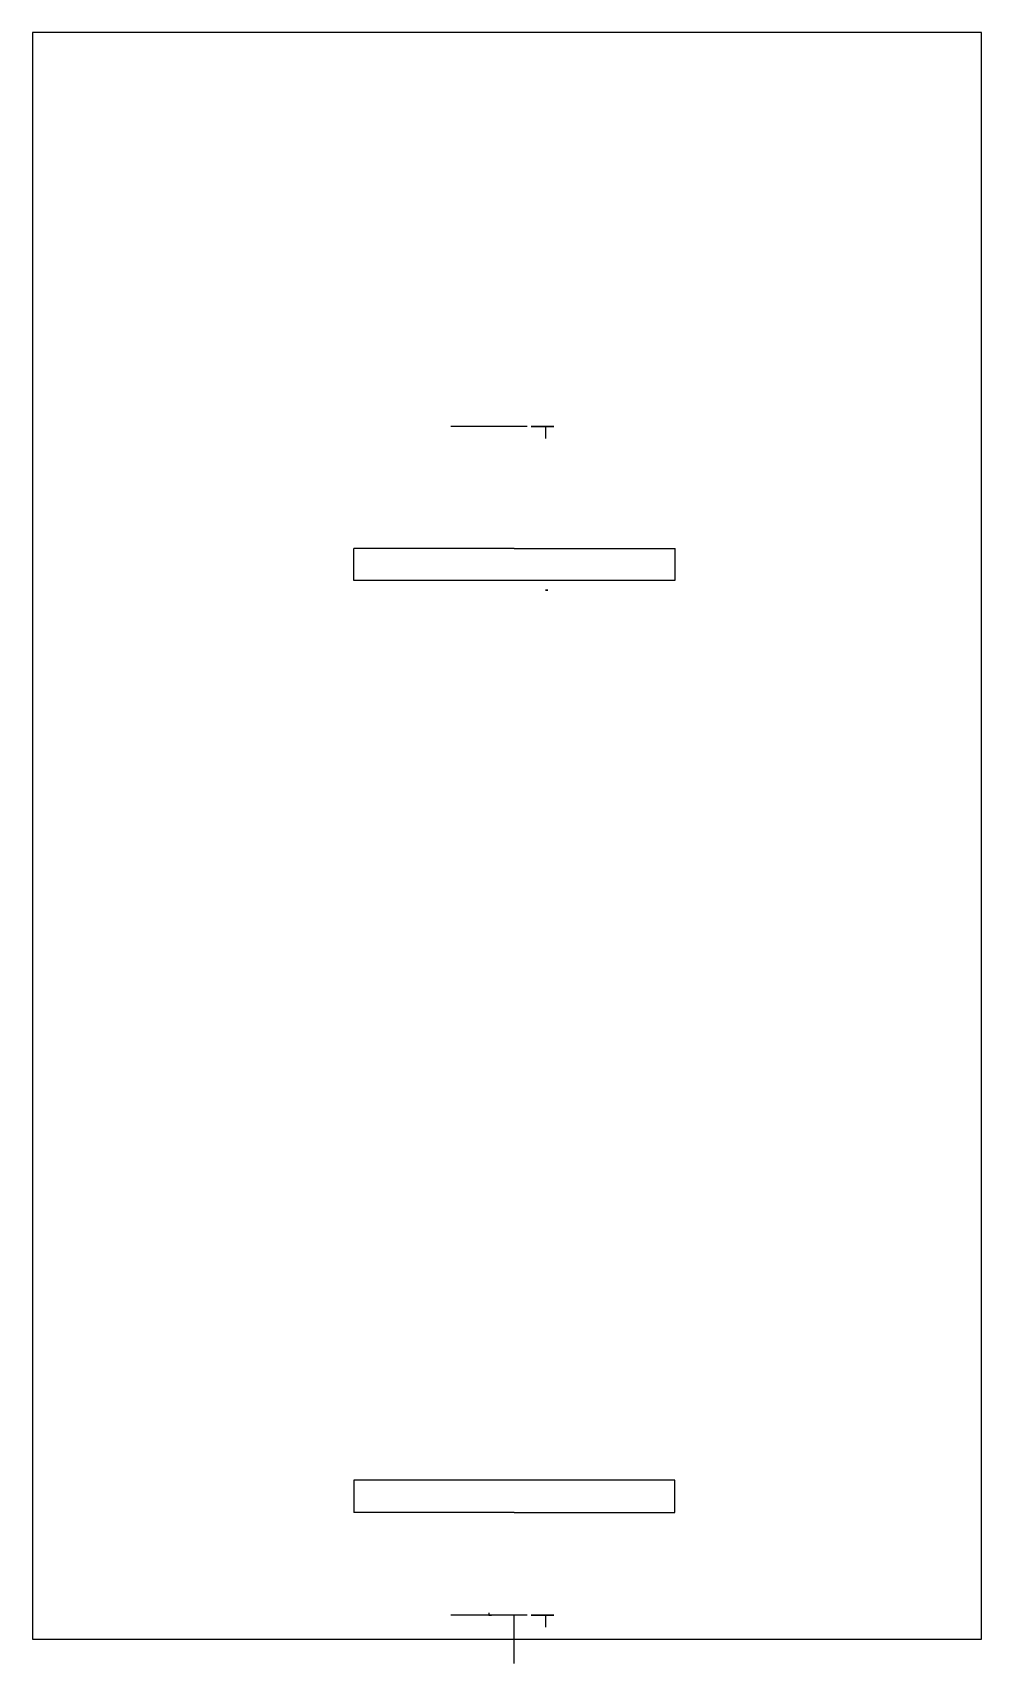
# Model space of a CAD drawing. Header units: millimetres. Extents: x 65 to 253, y -67 to 35.
# Drawn here: x 65.4 to 124.5, y -66.8 to 34.7 of the extents above; entities outside this region: 3.
import ezdxf

# ---------------------------------------------------------------- set-up
doc = ezdxf.new("R2010")
doc.units = ezdxf.units.MM
doc.layers.add('SIZELINE', color=7, linetype='Continuous', lineweight=50)
pattern_1 = [(45, (44.18594433149741, 17.20353910722626), (-0.02694076836320746, 0.02694076836320746), []), (135, (44.18594433149741, 17.20353910722626), (-0.02694076836320746, -0.02694076836320745), [])]
pattern_2 = [(114, (-74.1472561110698, -87.86122141779347), (-0.0348060819361831, -0.01549666610118799), []), (204, (-74.1472561110698, -87.86122141779347), (0.01549666610118798, -0.0348060819361831), [])]

msp = doc.modelspace()

# ---------------------------------------------------------------- hatches: boundary and pattern name
at = {"layer": 'SIZELINE', "lineweight": 25, "extrusion": (0, -1, 6.123233995736766e-17)}
h = msp.add_hatch(dxfattribs=at)
h.set_pattern_fill('ANSI37', scale=0.012)
h.set_pattern_definition(pattern_1)
h.paths.add_polyline_path([(97.51255271135045, 61.07575969687493), (97.36255271135059, 61.07575969687489), (97.36255271135059, 61.03825969687492), (97.36255271135059, 60.13825969687493), (97.36255271135059, 60.10075969687492), (97.51255271135045, 60.10075969687492)])
at = {"layer": 'SIZELINE', "lineweight": 25, "transparency": 33554687, "extrusion": (0, -1, 6.123233995736766e-17)}
h = msp.add_hatch(dxfattribs=at)
h.set_pattern_fill('ANSI37', scale=0.012, angle=68.99999999999999)
h.set_pattern_definition(pattern_2)
h.paths.add_polyline_path([(97.51255271135045, 61.07575969687493), (97.36255271135059, 61.07575969687489), (97.36255271135059, 61.03825969687492), (97.36255271135059, 60.13825969687493), (97.36255271135059, 60.10075969687492), (97.51255271135045, 60.10075969687492)])
at = {"layer": 'SIZELINE', "lineweight": 25, "extrusion": (0, -1, 6.123233995736766e-17)}
h = msp.add_hatch(dxfattribs=at)
h.set_pattern_fill('ANSI37', scale=0.012)
h.set_pattern_definition(pattern_1)
h.paths.add_polyline_path([(97.51255271135045, 61.07575969687493), (97.36255271135059, 61.07575969687489), (97.36255271135059, 61.03825969687492), (97.36255271135059, 60.13825969687493), (97.36255271135059, 60.10075969687492), (97.51255271135045, 60.10075969687492)])
at = {"layer": 'SIZELINE', "lineweight": 25, "transparency": 33554687, "extrusion": (0, -1, 6.123233995736766e-17)}
h = msp.add_hatch(dxfattribs=at)
h.set_pattern_fill('ANSI37', scale=0.012, angle=68.99999999999999)
h.set_pattern_definition(pattern_2)
h.paths.add_polyline_path([(97.51255271135045, 61.07575969687493), (97.36255271135059, 61.07575969687489), (97.36255271135059, 61.03825969687492), (97.36255271135059, 60.13825969687493), (97.36255271135059, 60.10075969687492), (97.51255271135045, 60.10075969687492)])

# ---------------------------------------------------------------- linework, layer by layer
for p, q in [((115.4147245432002, 34.71230815169412, -25), (65.41472454320018, 34.71230815169412, -25)), ((65.41472454320018, 34.71230815169412, -25), (65.41472454320018, -65.28769184830588, -25)), ((124.5084584450625, 34.71230815169417, -25), (115.4147245432002, 34.71230815169417, -25)), ((124.5084584450626, -65.28769184830588, -25), (124.5084584450625, 34.71230815169417, -25)), ((95.41472454320018, 2.596377461390574, -25), (85.41472454320018, 2.596377461390574, -25)), ((85.41472454320018, 2.596377461390574, -25), (85.444283468977, 2.596377461390574, 12.66245966737372)), ((85.41472454320018, 0.5963774613905741, -25), (85.41472454320018, 2.596377461390574, -25)), ((95.41472454320018, 2.596377461390574, 10), (95.41472454320018, 2.596377461390574, -25)), ((95.41472454320018, 2.596377461390574, -25), (105.4147245432002, 2.596377461390574, -25)), ((95.41472454320018, 2.596377461390574, 8.728422944874797), (105.4147245432002, 2.596377461390574, 8.728422944874794)), ((105.4147245432002, 2.596377461390574, -25), (105.4315286705163, 2.596377461390574, 11.41762761147137)), ((105.4147245432002, 2.596377461390574, -25), (105.4147245432002, 0.5963774613905741, -25)), ((105.4147245432002, 2.596377461390574, 8.728422944874794), (105.4147245432002, 0.5963774613905741, 8.728422944874794)), ((105.4147245432002, 0.5963774613905741, -25), (85.41472454320018, 0.5963774613905741, -25)), ((105.4147245432002, -55.40362253860943, -25), (85.41472454320018, -55.40362253860943, -25)), ((85.41472454320018, -55.40362253860943, -25), (85.41472454320018, -57.40362253860943, -25)), ((105.4147245432002, -57.40362253860943, -25), (105.4147245432002, -55.40362253860943, -25)), ((95.41472454320018, -57.40362253860943, -25), (85.41472454320018, -57.40362253860943, -25)), ((95.41472454320018, -57.40362253860943, -25), (105.4147245432002, -57.40362253860943, -25)), ((95.41472454320018, -66.80460096265783, 48.22842294487481), (95.41472454320018, -63.80460096265783, 48.22842294487481)), ((65.41472454320018, -65.28769184830588, -25), (115.4147245432002, -65.28769184830588, -25)), ((115.4147245432002, -65.28769184830588, -25), (124.5084584450626, -65.28769184830588, -25))]:
    msp.add_line(p, q)
at = {"extrusion": (0, -1, 6.123233995736765e-17)}
for p, q in [((96.21880271135063, 10.19539903734217, 50.98825969687493), (91.45630271135059, 10.19539903734217, 50.98825969687493)), ((96.21880271135063, 10.19539903734217, 50.98825969687493), (96.21880271135063, 10.19539903734217, 49.48825969687493)), ((97.36255271135059, 10.19539903734217, 60.13825969687493), (97.36255271135059, 9.44539903734217, 60.13825969687493)), ((96.21880271135063, -63.80460096265783, 50.98825969687493), (91.45630271135059, -63.80460096265783, 50.98825969687493)), ((93.8375527113505, -63.80460096265783, 48.82842294487481), (93.98755271135059, -63.80460096265783, 48.82842294487481)), ((93.98755271135059, -63.80460096265783, 48.22842294487481), (93.8375527113505, -63.80460096265783, 48.22842294487481)), ((93.98755271135059, -63.80460096265783, 48.82842294487481), (93.98755271135059, -63.80460096265783, 48.22842294487481)), ((96.21880271135063, -63.80460096265783, 50.98825969687493), (96.21880271135063, -63.80460096265783, 49.48825969687493)), ((97.36255271135059, -63.80460096265783, 60.13825969687493), (97.36255271135059, -64.55460096265783, 60.13825969687493))]:
    msp.add_line(p, q, dxfattribs=at)
at = {"extrusion": (1, 0, 0)}
msp.add_line((93.8375527113505, -63.65462433303223, 48.22577519747425), (93.8375527113505, -63.80462433303005, 48.22577519747425), dxfattribs=at)
at = {"color": 250}
for p in [(252.0195791994095, -48.99661754668801), (252.7807838742967, -52.82345187033891), (252.0195791994095, -56.65028619398979)]:
    msp.add_point(p, dxfattribs=at)
at = {"layer": 'SIZELINE', "color": 7, "lineweight": 25, "extrusion": (0, -1, 6.123233995736765e-17)}
for p, q in [((96.4625527113505, 10.19539903734217, 61.18825969687493), (97.06255271135063, 10.19539903734217, 61.18825969687493)), ((97.36255271135059, 10.19539903734217, 60.13825969687493), (96.4625527113505, 10.19539903734217, 60.13825969687493)), ((97.06255271135063, 10.19539903734217, 61.03825969687493), (96.4625527113505, 10.19539903734217, 61.03825969687493)), ((97.06255271135063, 10.19539903734217, 60.13825969687493), (97.06255271135063, 10.19539903734217, 59.98825969687493)), ((97.06255271135063, 10.19539903734217, 61.18825969687493), (97.06255271135063, 10.19539903734217, 61.03825969687493)), ((97.06255271135063, 10.19539903734217, 61.03825969687493), (97.36255271135059, 10.19539903734217, 61.03825969687493)), ((97.51255271135045, 10.19539903734217, 61.07575969687493), (97.36255271135059, 10.19539903734217, 61.0757596968749)), ((97.36255271135059, 10.19539903734217, 60.13825969687493), (97.36255271135059, 10.19539903734217, 60.10075969687493)), ((97.36255271135059, 10.19539903734217, 61.0757596968749), (97.36255271135059, 10.19539903734217, 61.03825969687493)), ((97.36255271135059, 10.19539903734217, 60.10075969687493), (97.51255271135045, 10.19539903734217, 60.10075969687493)), ((97.51255271135045, 10.19539903734217, 61.03825969687493), (97.81255271135063, 10.19539903734217, 61.03825969687493)), ((97.81255271135063, 10.19539903734217, 59.9882596968749), (97.51255271135045, 10.19539903734217, 59.98825969687493)), ((97.51255271135045, 10.19539903734217, 59.98825969687493), (97.51255271135045, 10.19539903734217, 60.10075969687493)), ((97.51255271135045, 10.19539903734217, 61.18825969687493), (97.81255271135063, 10.19539903734217, 61.1882596968749)), ((97.51255271135045, 10.19539903734217, 60.10075969687493), (97.51255271135045, 10.19539903734217, 61.07575969687493)), ((97.81255271135063, 10.19539903734217, 60.1382596968749), (97.51255271135045, 10.19539903734217, 60.1382596968749)), ((97.51255271135045, 10.19539903734217, 61.03825969687493), (97.51255271135045, 10.19539903734217, 61.18825969687493)), ((97.81255271135063, 10.19539903734217, 61.1882596968749), (97.81255271135063, 10.19539903734217, 61.03825969687493)), ((97.81255271135063, 10.19539903734217, 60.1382596968749), (97.81255271135063, 10.19539903734217, 59.9882596968749)), ((97.88755271135045, 10.19539903734217, 60.13825969687493), (97.81255271135063, 10.19539903734217, 60.1382596968749)), ((97.81255271135063, 10.19539903734217, 61.03825969687493), (97.88755271135045, 10.19539903734217, 61.03825969687493)), ((97.81255271135063, 10.19539903734217, 61.03825969687493), (97.81255271135063, 10.19539903734217, 60.1382596968749)), ((96.4625527113505, -63.80460096265783, 61.18825969687493), (97.06255271135063, -63.80460096265783, 61.18825969687493)), ((97.36255271135059, -63.80460096265783, 60.13825969687493), (96.4625527113505, -63.80460096265783, 60.13825969687493)), ((97.06255271135063, -63.80460096265783, 61.03825969687493), (96.4625527113505, -63.80460096265783, 61.03825969687493)), ((97.06255271135063, -63.80460096265783, 60.13825969687493), (97.06255271135063, -63.80460096265783, 59.98825969687493)), ((97.06255271135063, -63.80460096265783, 61.18825969687493), (97.06255271135063, -63.80460096265783, 61.03825969687493)), ((97.06255271135063, -63.80460096265783, 61.03825969687493), (97.36255271135059, -63.80460096265783, 61.03825969687493)), ((97.51255271135045, -63.80460096265783, 61.07575969687493), (97.36255271135059, -63.80460096265783, 61.0757596968749)), ((97.36255271135059, -63.80460096265783, 60.13825969687493), (97.36255271135059, -63.80460096265783, 60.10075969687493)), ((97.36255271135059, -63.80460096265783, 61.0757596968749), (97.36255271135059, -63.80460096265783, 61.03825969687493)), ((97.36255271135059, -63.80460096265783, 60.10075969687493), (97.51255271135045, -63.80460096265783, 60.10075969687493)), ((97.51255271135045, -63.80460096265783, 61.03825969687493), (97.81255271135063, -63.80460096265783, 61.03825969687493)), ((97.81255271135063, -63.80460096265783, 59.9882596968749), (97.51255271135045, -63.80460096265783, 59.98825969687493)), ((97.51255271135045, -63.80460096265783, 59.98825969687493), (97.51255271135045, -63.80460096265783, 60.10075969687493)), ((97.51255271135045, -63.80460096265783, 61.18825969687493), (97.81255271135063, -63.80460096265783, 61.1882596968749)), ((97.51255271135045, -63.80460096265783, 60.10075969687493), (97.51255271135045, -63.80460096265783, 61.07575969687493)), ((97.81255271135063, -63.80460096265783, 60.1382596968749), (97.51255271135045, -63.80460096265783, 60.1382596968749)), ((97.51255271135045, -63.80460096265783, 61.03825969687493), (97.51255271135045, -63.80460096265783, 61.18825969687493)), ((97.81255271135063, -63.80460096265783, 61.1882596968749), (97.81255271135063, -63.80460096265783, 61.03825969687493)), ((97.81255271135063, -63.80460096265783, 60.1382596968749), (97.81255271135063, -63.80460096265783, 59.9882596968749)), ((97.88755271135045, -63.80460096265783, 60.13825969687493), (97.81255271135063, -63.80460096265783, 60.1382596968749)), ((97.81255271135063, -63.80460096265783, 61.03825969687493), (97.88755271135045, -63.80460096265783, 61.03825969687493)), ((97.81255271135063, -63.80460096265783, 61.03825969687493), (97.81255271135063, -63.80460096265783, 60.1382596968749))]:
    msp.add_line(p, q, dxfattribs=at)
at = {"layer": 'SIZELINE', "lineweight": 25, "extrusion": (0, -1, 6.123233995736765e-17)}
for p, q in [((96.4625527113505, 10.19539903734217, 61.18825969687493), (96.4625527113505, 10.19539903734217, 60.43825969687493)), ((97.06255271135063, 10.19539903734217, 59.98825969687493), (96.4625527113505, 10.19539903734217, 59.98825969687493)), ((93.8375527113505, -63.80460096265783, 48.23825969687493), (93.8375527113505, -63.80460096265783, 48.83825969687494)), ((96.4625527113505, -63.80460096265783, 61.18825969687493), (96.4625527113505, -63.80460096265783, 60.43825969687493)), ((97.06255271135063, -63.80460096265783, 59.98825969687493), (96.4625527113505, -63.80460096265783, 59.98825969687493))]:
    msp.add_line(p, q, dxfattribs=at)
at = {"layer": 'SIZELINE', "color": 7, "lineweight": 25, "extrusion": (0, -1, 6.123233995736765e-17), "const_width": 0.015}
for points, elevation in [([(97.36255271135059, 60.13825969687493), (97.2125527113505, 60.13825969687493)], -10.19539903734217), ([(97.36255271135059, 61.03825969687493), (97.2125527113505, 61.03825969687493)], -10.19539903734217), ([(97.36255271135059, 61.03825969687493), (97.36255271135059, 60.13825969687493)], -10.19539903734217), ([(97.36255271135059, 60.13825969687493), (97.2125527113505, 60.13825969687493)], 63.80460096265784), ([(97.36255271135059, 61.03825969687492), (97.2125527113505, 61.03825969687492)], 63.80460096265784), ([(97.36255271135059, 61.03825969687492), (97.36255271135059, 60.13825969687493)], 63.80460096265784)]:
    msp.add_lwpolyline(points, dxfattribs=dict(at, elevation=elevation))
for points, elevation in [([(97.88755271135045, 61.03825969687493), (97.88755271135045, 60.13825969687493)], -10.19539903734217), ([(97.88755271135045, 61.03825969687492), (97.88755271135045, 60.13825969687493)], 63.80460096265784)]:
    msp.add_lwpolyline(points, close=True, dxfattribs=dict(at, elevation=elevation))
at = {"layer": 'SIZELINE', "color": 7, "lineweight": 25, "extrusion": (0, -1, 6.123233995736765e-17)}
for points, elevation in [([(97.88755271135045, 61.03825969687493), (97.88755271135045, 61.03825969687493), (97.88755271135045, 60.13825969687493), (97.88755271135045, 60.13825969687493)], -10.19539903734217), ([(97.88755271135045, 60.13825969687493), (97.88755271135045, 60.13825969687493), (97.88755271135045, 61.03825969687493), (97.88755271135045, 61.03825969687493)], -10.19539903734217), ([(97.88755271135045, 61.03825969687492), (97.88755271135045, 61.03825969687492), (97.88755271135045, 60.13825969687493), (97.88755271135045, 60.13825969687493)], 63.80460096265784), ([(97.88755271135045, 60.13825969687493), (97.88755271135045, 60.13825969687493), (97.88755271135045, 61.03825969687492), (97.88755271135045, 61.03825969687492)], 63.80460096265784)]:
    msp.add_lwpolyline(points, close=True, dxfattribs=dict(at, elevation=elevation))

doc.saveas('drawing.dxf')
